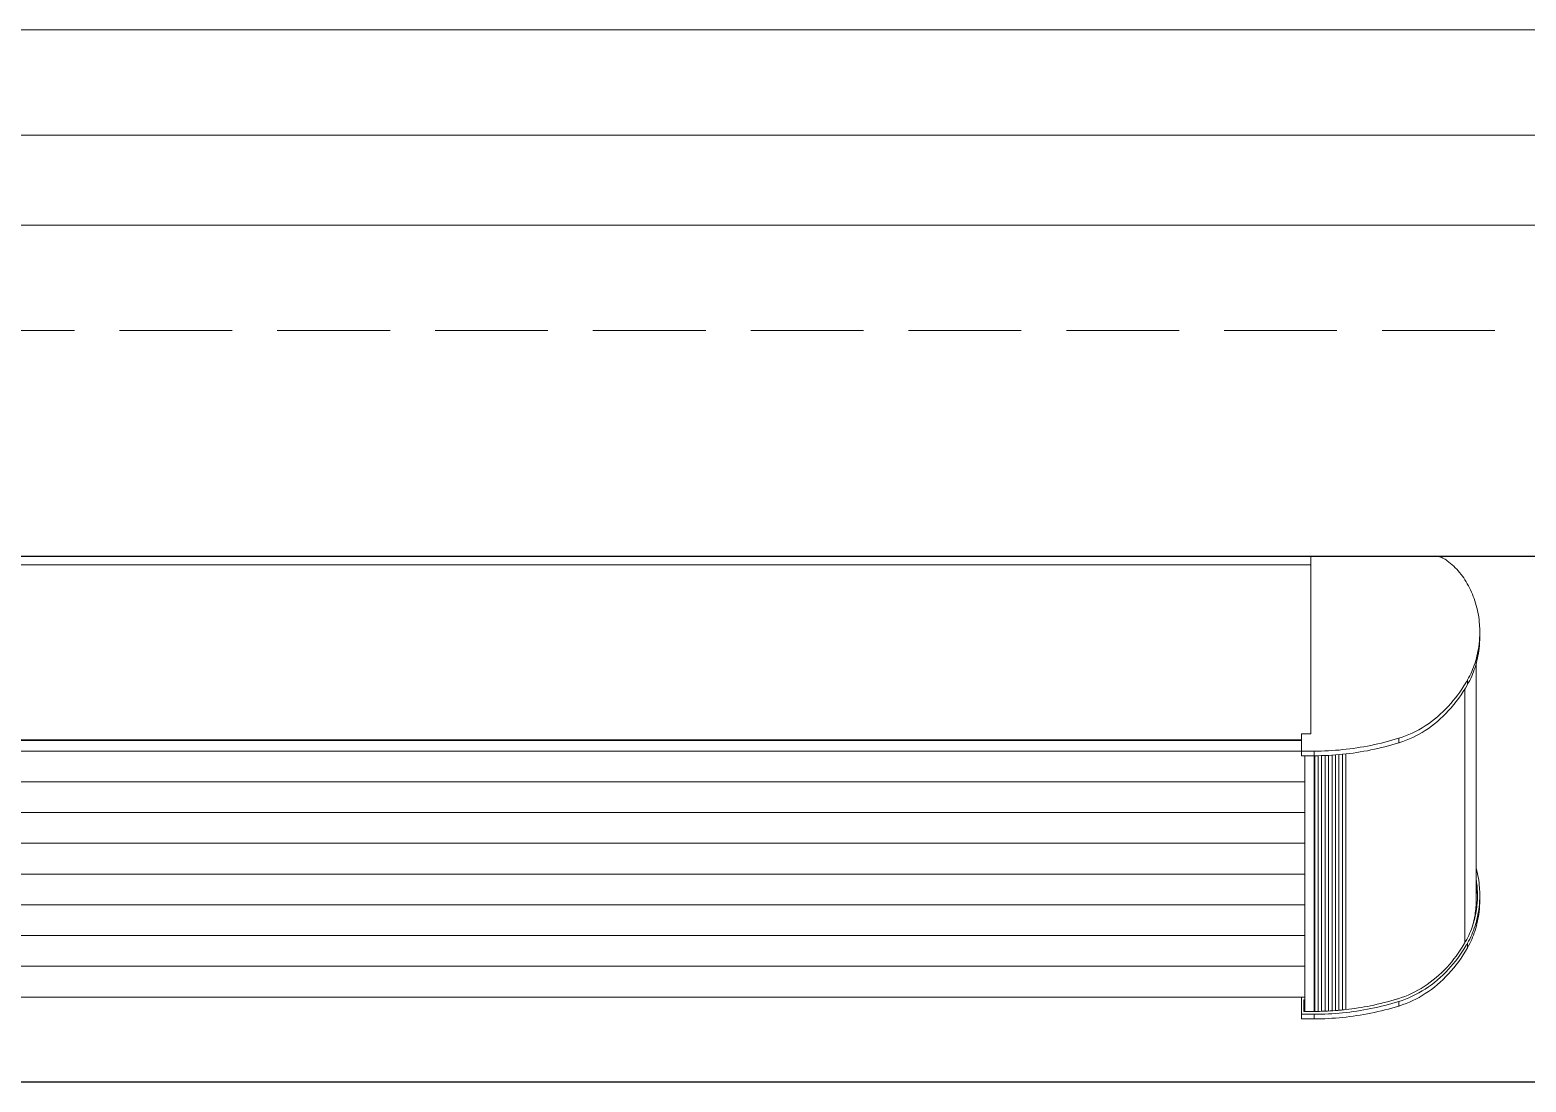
# Model space of a CAD drawing. Extents: x 3443499 to 7125205, y -1700016 to -264854.
# Drawn here: x 3565845 to 3566840, y -1077247 to -1076547 of the extents above; entities that cross this region are included whole.
import ezdxf

# ---------------------------------------------------------------- set-up
doc = ezdxf.new("R2010")
doc.units = 0
doc.header["$LTSCALE"] = 1000
doc.header["$MEASUREMENT"] = 0
doc.linetypes.add('DASH', pattern=[0.35, 0.25, -0.1])
for name, color, linetype in [('!校对', 2, 'CONTINUOUS'), ('LVTRY', 252, 'CONTINUOUS'), ('看线', 185, 'CONTINUOUS')]:
    doc.layers.add(name, color=color, linetype=linetype)
for name, color, linetype, lineweight in [('平面-栏杆', 56, 'CONTINUOUS', 15), ('平面-看线', 252, 'CONTINUOUS', 15), ('平面-空调预留孔', 252, 'CONTINUOUS', 15)]:
    doc.layers.add(name, color=color, linetype=linetype, lineweight=lineweight)
doc.styles.add('DIM_FONT', font='SIMPLEX', dxfattribs={"width": 0.7, "bigfont": 'GBCBIG'})

# ---------------------------------------------------------------- blocks, each defined once
blk = doc.blocks.new('gdgdgdrgdfsfs')
at = {"layer": '平面-空调预留孔', "color": 252}
for p, q in [((703030.02, 763961.62), (701455.02, 763961.62)), ((703030.02, 763849.22), (703030.02, 763967.56)), ((703030.02, 763967.56), (703111.72, 763967.56)), ((703140.21, 763739.33), (703140.21, 763896.45)), ((703134.38, 763885.12), (703134.38, 763882.06)), ((703132.49, 763710.12), (703132.49, 763879)), ((703023.86, 763845.19), (701461.18, 763845.19)), ((703023.86, 763844.89), (701461.18, 763844.89)), ((703023.86, 763834.7), (703023.86, 763849.22)), ((703023.86, 763849.22), (703030.02, 763849.22)), ((703088.6, 763846.29), (703088.6, 763843.22)), ((703023.86, 763837.79), (701461.18, 763837.79)), ((703032.33, 763837.76), (703023.86, 763837.76)), ((703023.86, 763834.7), (703032.33, 763834.7)), ((703026.17, 763664.59), (703026.17, 763834.7)), ((703032.33, 763664.59), (703032.33, 763837.76)), ((703032.71, 763664.59), (703032.71, 763834.7)), ((703035.02, 763664.63), (703035.02, 763834.74)), ((703037.3, 763664.67), (703037.3, 763834.78)), ((703039.61, 763664.74), (703039.61, 763834.85)), ((703041.9, 763664.86), (703041.9, 763834.97)), ((703044.2, 763664.97), (703044.2, 763835.08)), ((703046.49, 763665.14), (703046.49, 763835.25)), ((703048.8, 763665.33), (703048.8, 763835.44)), ((703051.08, 763665.53), (703051.08, 763835.63)), ((703053.39, 763665.8), (703053.39, 763835.9)), ((703026.17, 763817.33), (701458.87, 763817.33)), ((703026.17, 763796.87), (701458.87, 763796.87)), ((703026.17, 763776.42), (701458.87, 763776.42)), ((703026.17, 763755.96), (701458.87, 763755.96)), ((703026.17, 763735.5), (701458.87, 763735.5)), ((703026.17, 763715.04), (701458.87, 763715.04)), ((703134.38, 763706.97), (703134.38, 763710.04)), ((703026.17, 763694.59), (701458.87, 763694.59)), ((703026.17, 763674.13), (701458.87, 763674.13)), ((703023.86, 763659.61), (703023.86, 763674.13)), ((703023.86, 763674.13), (703026.17, 763674.13)), ((703025.4, 763672.22), (703025.4, 763664.59)), ((703026.17, 763672.22), (703025.4, 763672.22)), ((703088.6, 763668.13), (703088.6, 763671.2)), ((703032.33, 763662.68), (703023.86, 763662.68)), ((703026.17, 763669.66), (703025.4, 763669.66)), ((703025.4, 763664.59), (703032.33, 763664.59)), ((703032.33, 763659.61), (703032.33, 763662.68)), ((703023.86, 763659.61), (703032.33, 763659.61))]:
    blk.add_line(p, q, dxfattribs=at)
for points, knots in [([(703111.72, 763967.56), (703112.79, 763967.56), (703114.92, 763967.32), (703118, 763966.26), (703119.94, 763965.1), (703120.85, 763964.42)], [0, 0, 0, 0, 4.088364, 8.168044, 12.231424, 12.231424, 12.231424, 12.231424]), ([(703120.85, 763964.42), (703123.83, 763962.2), (703129.39, 763956.89), (703136.02, 763946.71), (703140.56, 763934.88), (703142.3, 763924.66), (703142.52, 763918.66), (703142.52, 763916.98)], [0, 0, 0, 0, 13.236708, 26.367262, 39.40148, 52.370435, 57.391988, 57.391988, 57.391988, 57.391988]), ([(703142.52, 763916.98), (703142.52, 763914.33), (703142.12, 763907.34), (703139.73, 763896.3), (703136.38, 763888.64), (703134.38, 763885.12)], [0, 0, 0, 0, 7.950473, 20.930505, 33.984373, 33.984373, 33.984373, 33.984373]), ([(703134.38, 763882.06), (703136.38, 763885.58), (703139.73, 763893.23), (703142.12, 763904.27), (703142.52, 763911.26), (703142.52, 763913.91)], [0, 0, 0, 0, 13.053869, 26.0339, 33.984373, 33.984373, 33.984373, 33.984373]), ([(703133.26, 763883.2), (703129.89, 763877.56), (703121.69, 763866.55), (703106.52, 763853.71), (703094.68, 763848.16), (703088.6, 763846.29)], [0, 0, 0, 0, 21.314535, 45.206098, 69.255455, 69.255455, 69.255455, 69.255455]), ([(703089.23, 763843.42), (703095.09, 763845.28), (703106.71, 763850.79), (703122.21, 763863.92), (703130.75, 763875.66), (703134.38, 763882.06)], [0, 0, 0, 0, 23.221194, 47.112756, 70.812357, 70.812357, 70.812357, 70.812357]), ([(703088.6, 763846.29), (703082.47, 763844.4), (703070.08, 763841.25), (703051.27, 763838.4), (703038.64, 763837.76), (703032.33, 763837.76)], [0, 0, 0, 0, 24.22556, 48.472753, 72.728, 72.728, 72.728, 72.728]), ([(703032.33, 763834.7), (703038.65, 763834.7), (703051.27, 763835.33), (703070.08, 763838.18), (703082.47, 763841.33), (703088.6, 763843.22)], [0, 0, 0, 0, 24.256764, 48.502888, 72.728, 72.728, 72.728, 72.728]), ([(703140.22, 763759.44), (703141.31, 763755.4), (703142.31, 763749.52), (703142.52, 763743.57), (703142.52, 763741.89)], [0, 0, 0, 0, 12.807641, 17.829194, 17.829194, 17.829194, 17.829194]), ([(703140.98, 763741.89), (703140.98, 763743.51), (703140.86, 763746.83), (703140.49, 763750.12), (703140.24, 763751.78)], [0, 0, 0, 0, 4.848396, 9.936354, 9.936354, 9.936354, 9.936354]), ([(703142.52, 763741.89), (703142.52, 763739.24), (703142.12, 763732.25), (703139.73, 763721.22), (703136.38, 763713.56), (703134.38, 763710.04)], [0, 0, 0, 0, 7.950473, 20.930505, 33.984373, 33.984373, 33.984373, 33.984373]), ([(703133.12, 763711.14), (703135.05, 763714.53), (703138.29, 763721.93), (703140.35, 763731.45), (703140.81, 763736.99), (703140.89, 763738.38)], [0, 0, 0, 0, 12.603735, 25.136179, 29.305258, 29.305258, 29.305258, 29.305258]), ([(703134.38, 763706.97), (703136.38, 763710.49), (703139.73, 763718.15), (703142.12, 763729.18), (703142.52, 763736.17), (703142.52, 763738.83)], [0, 0, 0, 0, 13.053869, 26.0339, 33.984373, 33.984373, 33.984373, 33.984373]), ([(703140.21, 763739.33), (703140.21, 763735.79), (703139.7, 763729.55), (703138.31, 763723.56), (703137.56, 763721.05)], [0, 0, 0, 0, 10.602023, 18.658548, 18.658548, 18.658548, 18.658548]), ([(703088.23, 763673.05), (703094.19, 763674.89), (703105.8, 763680.33), (703120.74, 763692.97), (703128.81, 763703.85), (703132.15, 763709.47)], [0, 0, 0, 0, 23.582379, 47.010028, 68.19018, 68.19018, 68.19018, 68.19018]), ([(703133.26, 763708.11), (703129.89, 763702.47), (703121.69, 763691.46), (703106.52, 763678.62), (703094.68, 763673.07), (703088.6, 763671.2)], [0, 0, 0, 0, 21.314535, 45.206098, 69.255455, 69.255455, 69.255455, 69.255455]), ([(703089.23, 763668.33), (703095.09, 763670.2), (703106.71, 763675.7), (703122.21, 763688.83), (703130.75, 763700.58), (703134.38, 763706.97)], [0, 0, 0, 0, 23.221194, 47.112756, 70.812357, 70.812357, 70.812357, 70.812357]), ([(703088.6, 763671.2), (703082.47, 763669.31), (703070.08, 763666.16), (703051.27, 763663.31), (703038.65, 763662.68), (703032.33, 763662.68)], [0, 0, 0, 0, 24.225112, 48.471236, 72.728, 72.728, 72.728, 72.728]), ([(703053.27, 763665.76), (703058.8, 763666.38), (703070.38, 763668.2), (703081.83, 763671.1), (703087.78, 763672.91)], [0, 0, 0, 0, 21.331569, 44.806099, 44.806099, 44.806099, 44.806099]), ([(703032.33, 763659.61), (703038.64, 763659.61), (703051.27, 763660.24), (703070.08, 763663.09), (703082.47, 763666.25), (703088.6, 763668.13)], [0, 0, 0, 0, 24.255247, 48.50244, 72.728, 72.728, 72.728, 72.728])]:
    blk.add_open_spline(points, degree=3, knots=knots, dxfattribs=at)
for points in [[(703134.38, 763885.12), (703134.01, 763884.48), (703133.64, 763883.84), (703133.26, 763883.2)], [(703088.6, 763843.22), (703088.81, 763843.28), (703089.02, 763843.35), (703089.23, 763843.42)], [(703140.23, 763749.24), (703140.6, 763746.82), (703140.84, 763744.36), (703140.93, 763741.89)], [(703140.89, 763738.38), (703140.95, 763739.55), (703140.98, 763740.72), (703140.98, 763741.89)], [(703132.15, 763709.47), (703132.48, 763710.02), (703132.8, 763710.58), (703133.12, 763711.14)], [(703134.38, 763710.04), (703134.01, 763709.39), (703133.64, 763708.75), (703133.26, 763708.11)], [(703087.78, 763672.91), (703087.93, 763672.96), (703088.08, 763673.01), (703088.23, 763673.05)], [(703032.33, 763664.59), (703037.03, 763664.59), (703041.72, 763664.76), (703046.41, 763665.12)], [(703046.41, 763665.12), (703047.18, 763665.17), (703047.95, 763665.24), (703048.71, 763665.3)], [(703048.71, 763665.3), (703049.48, 763665.37), (703050.24, 763665.44), (703051, 763665.52)], [(703051, 763665.52), (703051.04, 763665.52), (703051.09, 763665.53), (703051.13, 763665.53)], [(703051.13, 763665.53), (703051.84, 763665.6), (703052.56, 763665.68), (703053.27, 763665.76)], [(703088.6, 763668.13), (703088.65, 763668.15), (703088.7, 763668.16), (703088.75, 763668.18)], [(703088.75, 763668.18), (703088.91, 763668.23), (703089.07, 763668.28), (703089.23, 763668.33)]]:
    blk.add_open_spline(points, degree=3, dxfattribs=at)
blk = doc.blocks.new('A$C25274923')
at = {"layer": '平面-栏杆', "color": 252}
for p, q in [((51100, 2030), (45200, 2030)), ((51100, 1970), (45200, 1970))]:
    blk.add_line(p, q, dxfattribs=at)
at = {"layer": '平面-看线', "color": 252}
blk.add_line((51100, 2100), (45200, 2100), dxfattribs=at)
at = {"layer": '平面-看线', "color": 252, "linetype": 'DASH', "ltscale": 0.3}
blk.add_line((51100, 1900), (45200, 1900), dxfattribs=at)
at = {"layer": '看线', "color": 252, "ltscale": 0.5}
for points in [[(45200, 1750), (51100, 1750)], [(47200, 1750), (47200, 1400), (45200, 1400), (45200, 1750)]]:
    blk.add_lwpolyline(points, dxfattribs=at)
at = {"layer": '平面-空调预留孔', "color": 252}
blk.add_blockref('gdgdgdrgdfsfs', (-656042.52, -762217.56), dxfattribs=at)
at = {"layer": 'LVTRY', "color": 252, "style": 'DIM_FONT', "text_generation_flag": 4, "width": 0.8, "flags": 9}
for tag, p in [('XSIZE', (10837.5, 12298.97)), ('YSIZE', (10837.5, 12298.97)), ('XSIZE', (38237.5, 12298.97)), ('YSIZE', (38237.5, 12298.97)), ('XSIZE', (38237.69, 12298.97)), ('YSIZE', (38237.69, 12298.97))]:
    blk.add_attdef(tag, p, '', height=0.5, rotation=90.00001, dxfattribs=at)
at = {"layer": 'LVTRY', "color": 252, "style": 'DIM_FONT', "width": 0.8, "flags": 9}
for tag, p in [('XSIZE', (16562.5, 12298.97)), ('YSIZE', (16562.5, 12298.97)), ('XSIZE', (43962.5, 12298.97)), ('YSIZE', (43962.5, 12298.97)), ('XSIZE', (43962.69, 12298.97)), ('YSIZE', (43962.69, 12298.97))]:
    blk.add_attdef(tag, p, '', height=0.5, rotation=89.99999, dxfattribs=at)

msp = doc.modelspace()

# ---------------------------------------------------------------- block references
at = {"layer": '!校对'}
msp.add_blockref('A$C25274923', (3519709.12, -1078646.62), dxfattribs=at)

doc.saveas('drawing.dxf')
